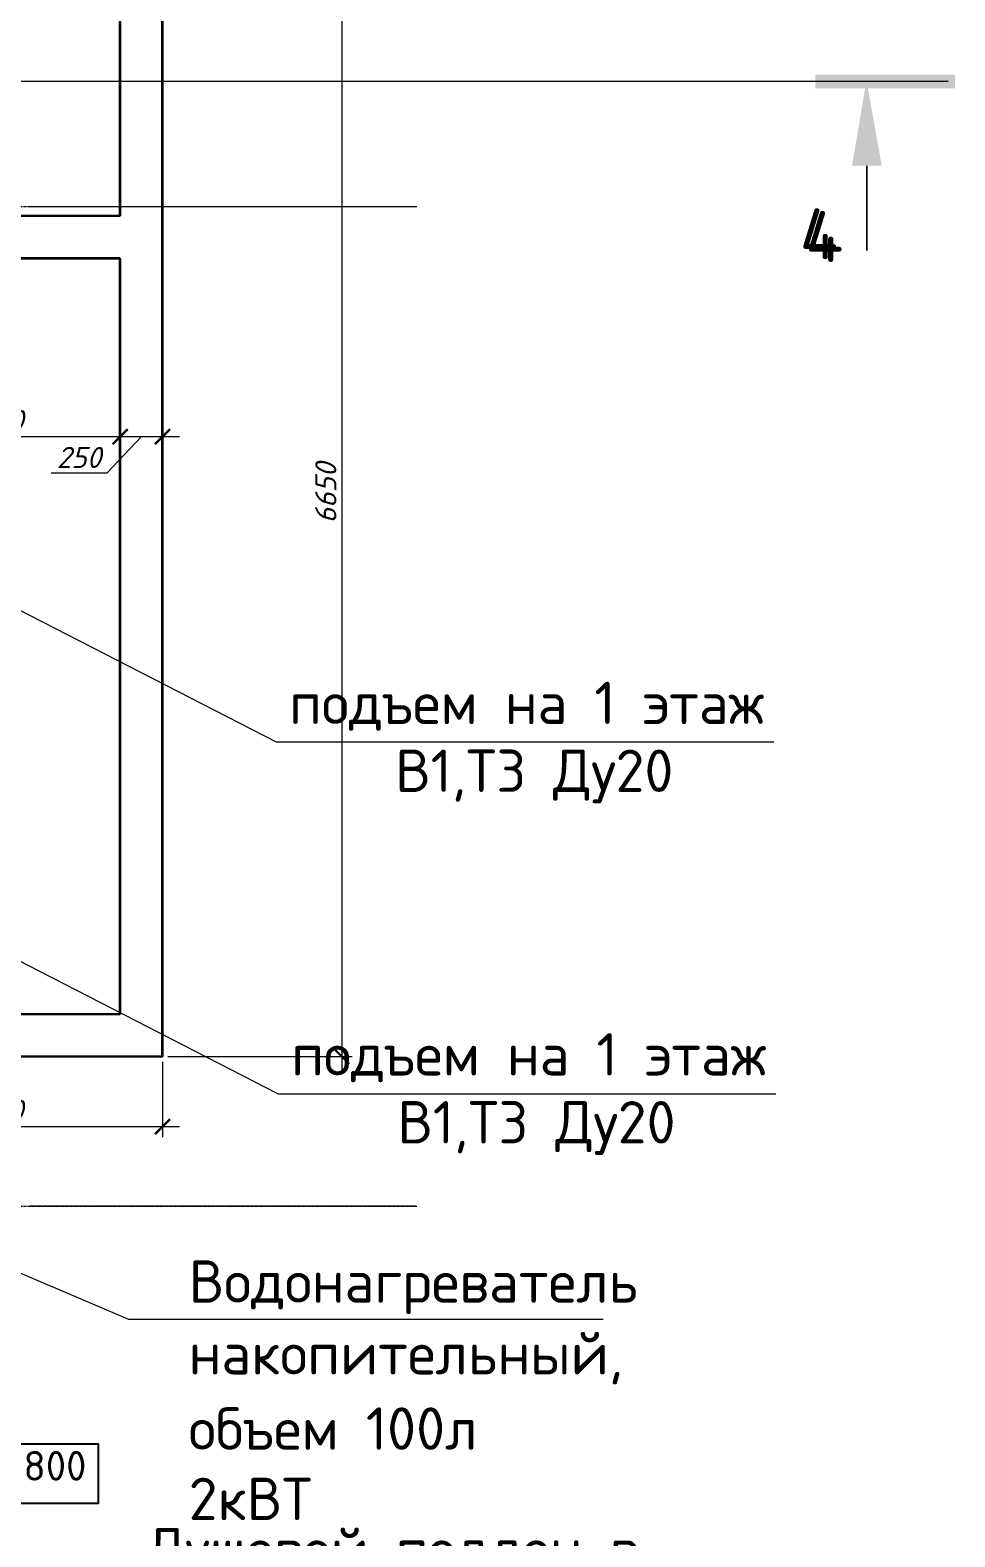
# Model space of a CAD drawing. Header units: millimetres. Extents: x -10178924 to 11692288, y -947381 to 58396.
# Drawn here: x 777976 to 783435, y -794543 to -785650 of the extents above; entities that cross this region are included whole.
import ezdxf

# ---------------------------------------------------------------- set-up
doc = ezdxf.new("R2010")
doc.units = ezdxf.units.MM
doc.linetypes.add('осевая', pattern=[50.8, 31.75, -6.35, 6.35, -6.35])
doc.layers.add('PDF _PDF _Разрезы', color=7, linetype='Continuous')
doc.layers.add('PDF _Отметки', color=7, linetype='Continuous', true_color=0x7f9fff)
doc.layers.add('PDF _Размеры осевые', color=7, linetype='Continuous', true_color=0x5d6970)
for name, color, linetype, lineweight in [('PDF _Разрезы', 7, 'Continuous', 9), ('PDF _Стены', 7, 'Continuous', 9), ('PDF _Текст', 7, 'Continuous', 5), ('Размеры клад.', 7, 'Continuous', 0), ('Размеры осевые', 153, 'Continuous', 9), ('Стены', 7, 'Continuous', 20)]:
    doc.layers.add(name, color=color, linetype=linetype, lineweight=lineweight)
doc.styles.add('GOST 2.304_new', font='isocpeui.ttf')
doc.styles.add('PDF ISOCPEUR', font='isocpeur.ttf')
doc.dimstyles.new('SPDS 1_50', dxfattribs={"dimscale": 50, "dimtxt": 2.5, "dimasz": 1.77, "dimexe": 1.25, "dimexo": 0.625, "dimtad": 1, "dimdec": 0, "dimrnd": 0.001, "dimtxsty": 'GOST 2.304_new', "dimblk": 'ARCHTICK', "dimcen": 2.5, "dimdle": 2, "dimclrt": 256, "dimadec": 0, "dimazin": 2, "dimtfac": 0.75, "dimtdec": 0, "dimtmove": 1, "dimatfit": 3, "dimfxl": 1, "dimtolj": 1, "dimlwd": 9, "dimlwe": 9, "dimarcsym": 0})

# ---------------------------------------------------------------- blocks, each defined once
blk = doc.blocks.new('_ArchTick')
at = {"color": 0, "linetype": 'ByBlock', "const_width": 0.15}
blk.add_lwpolyline([(-0.5, -0.5), (0.5, 0.5)], dxfattribs=at)
blk = doc.blocks.new('*D2655')
at = {"layer": 'Defpoints', "color": 0, "ltscale": 100, "transparency": 16777216}
for p in [(54419.4, -10916.9), (56399.4, -10916.9), (56399.4, -11330.9)]:
    blk.add_point(p, dxfattribs=at)
at = {"layer": 'Размеры клад.', "color": 0, "lineweight": 9, "ltscale": 100, "transparency": 16777216}
for p, q in [((54419.4, -10948.2), (54419.4, -11393.4)), ((56399.4, -10948.2), (56399.4, -11393.4)), ((54319.4, -11330.9), (56499.4, -11330.9))]:
    blk.add_line(p, q, dxfattribs=at)
at = {"layer": 'Размеры клад.', "color": 0, "lineweight": 9, "ltscale": 100, "transparency": 16777216, "xscale": 88.5, "yscale": 88.5, "zscale": 88.5, "rotation": 180}
blk.add_blockref('_ArchTick', (54419.4, -11330.9), dxfattribs=at)
at = {"layer": 'Размеры клад.', "color": 0, "lineweight": 9, "ltscale": 100, "transparency": 16777216, "xscale": 88.5, "yscale": 88.5, "zscale": 88.5}
blk.add_blockref('_ArchTick', (56399.4, -11330.9), dxfattribs=at)
at = {"layer": 'Размеры клад.', "ltscale": 100, "transparency": 16777216, "insert": (55409.4, -11237.1), "char_height": 125, "attachment_point": 5, "style": 'GOST 2.304_new'}
blk.add_mtext('\\A1;1980', dxfattribs=at)
blk = doc.blocks.new('*D2656')
at = {"layer": 'Defpoints', "color": 0, "ltscale": 100, "transparency": 16777216}
for p in [(56399.4, -4266.9), (56399.4, -10916.9), (57457.1, -10916.9)]:
    blk.add_point(p, dxfattribs=at)
at = {"layer": 'Размеры клад.', "color": 0, "lineweight": 9, "ltscale": 100, "transparency": 16777216}
for p, q in [((57457.1, -4166.9), (57457.1, -11016.9)), ((56430.6, -4266.9), (57519.6, -4266.9)), ((56430.6, -10916.9), (57519.6, -10916.9))]:
    blk.add_line(p, q, dxfattribs=at)
at = {"layer": 'Размеры клад.', "color": 0, "lineweight": 9, "ltscale": 100, "transparency": 16777216, "xscale": 88.5, "yscale": 88.5, "zscale": 88.5}
for p, rotation in [((57457.1, -4266.9), 90), ((57457.1, -10916.9), 270)]:
    blk.add_blockref('_ArchTick', p, dxfattribs=dict(at, rotation=rotation))
at = {"layer": 'Размеры клад.', "ltscale": 100, "transparency": 16777216, "insert": (57363.4, -7591.9), "char_height": 125, "attachment_point": 5, "rotation": 90, "style": 'GOST 2.304_new'}
blk.add_mtext('\\A1;6650', dxfattribs=at)
blk = doc.blocks.new('*D2670')
at = {"layer": 'Defpoints', "color": 0, "ltscale": 100, "transparency": 16777216}
for p in [(54669.4, -7158.6), (56149.4, -7258.8), (56149.4, -7442.6)]:
    blk.add_point(p, dxfattribs=at)
at = {"layer": 'Размеры клад.', "color": 0, "lineweight": 9, "ltscale": 100, "transparency": 16777216}
for p, q in [((54669.4, -7189.9), (54669.4, -7321.3)), ((56149.4, -7411.3), (56149.4, -7196.3)), ((54569.4, -7258.8), (56249.4, -7258.8))]:
    blk.add_line(p, q, dxfattribs=at)
at = {"layer": 'Размеры клад.', "color": 0, "lineweight": 9, "ltscale": 100, "transparency": 16777216, "xscale": 88.5, "yscale": 88.5, "zscale": 88.5, "rotation": 180}
blk.add_blockref('_ArchTick', (54669.4, -7258.8), dxfattribs=at)
at = {"layer": 'Размеры клад.', "color": 0, "lineweight": 9, "ltscale": 100, "transparency": 16777216, "xscale": 88.5, "yscale": 88.5, "zscale": 88.5}
blk.add_blockref('_ArchTick', (56149.4, -7258.8), dxfattribs=at)
at = {"layer": 'Размеры клад.', "ltscale": 100, "transparency": 16777216, "insert": (55409.4, -7165.1), "char_height": 125, "attachment_point": 5, "style": 'GOST 2.304_new'}
blk.add_mtext('\\A1;1480', dxfattribs=at)
blk = doc.blocks.new('*D2671')
at = {"layer": 'Defpoints', "color": 0, "ltscale": 100, "transparency": 16777216}
for p in [(56399.4, -7258.8), (56149.4, -7442.6), (56399.4, -7442.6)]:
    blk.add_point(p, dxfattribs=at)
at = {"layer": 'Размеры клад.', "color": 0, "lineweight": 9, "ltscale": 100, "transparency": 16777216}
for p, q in [((56149.4, -7411.3), (56149.4, -7196.3)), ((56399.4, -7411.3), (56399.4, -7196.3)), ((56049.4, -7258.8), (56499.4, -7258.8)), ((56274.4, -7258.8), (56070.2, -7475.5)), ((56070.2, -7475.5), (55742.2, -7475.5))]:
    blk.add_line(p, q, dxfattribs=at)
at = {"layer": 'Размеры клад.', "color": 0, "lineweight": 9, "ltscale": 100, "transparency": 16777216, "xscale": 88.5, "yscale": 88.5, "zscale": 88.5, "rotation": 180}
blk.add_blockref('_ArchTick', (56149.4, -7258.8), dxfattribs=at)
at = {"layer": 'Размеры клад.', "color": 0, "lineweight": 9, "ltscale": 100, "transparency": 16777216, "xscale": 88.5, "yscale": 88.5, "zscale": 88.5}
blk.add_blockref('_ArchTick', (56399.4, -7258.8), dxfattribs=at)
at = {"layer": 'Размеры клад.', "ltscale": 100, "transparency": 16777216, "insert": (55906.2, -7381.8), "char_height": 125, "attachment_point": 5, "style": 'GOST 2.304_new'}
blk.add_mtext('\\A1;250', dxfattribs=at)
blk = doc.blocks.new('A$C5282721b')
at = {"layer": 'PDF _Разрезы', "color": 18, "lineweight": 9, "true_color": 0x000000, "transparency": 33554687}
for points in [[(-3851.775, -5161.054), (61037.167, -5161.054)], [(60555.825, -5660.591), (60555.825, -6160.127)]]:
    blk.add_lwpolyline(points, dxfattribs=at)
at = {"layer": 'PDF _Разрезы', "color": 18, "true_color": 0x000000, "transparency": 33554559}
for points in [[(61076.528, -5122.954), (60255.256, -5122.954), (61076.528, -5203.388)], [(60255.256, -5122.954), (61076.528, -5203.388), (60255.256, -5203.388)], [(60555.825, -5161.054), (60644.725, -5660.591), (60471.157, -5660.591)]]:
    blk.add_solid(points, dxfattribs=at)
at = {"layer": 'Размеры осевые', "color": 251, "linetype": 'осевая', "ltscale": 0.5, "transparency": 33554687}
for p, q in [((-9750, -5900), (57900, -5900)), ((-9750, -11800), (57900, -11800))]:
    blk.add_line(p, q, dxfattribs=at)
at = {"layer": 'Стены', "color": 18, "lineweight": 30, "true_color": 0x000000, "transparency": 33554687}
for p, q in [((56149.391, -5956.82), (56149.391, -4016.943)), ((56399.391, -10916.943), (56399.391, -4266.943)), ((56149.391, -5956.82), (54669.391, -5956.82)), ((56149.391, -6206.82), (54669.391, -6206.82)), ((56149.391, -10666.943), (56149.391, -6206.82)), ((56149.391, -10666.943), (54669.391, -10666.943)), ((56399.391, -10916.943), (54419.391, -10916.943))]:
    blk.add_line(p, q, dxfattribs=at)
at = {"layer": 'PDF _Текст', "color": 18, "true_color": 0x000000, "transparency": 33554687, "insert": (60192.996, -6228.439), "char_height": 300, "attachment_point": 7, "style": 'PDF ISOCPEUR'}
blk.add_mtext('4', dxfattribs=at)
at = {"layer": 'Размеры клад.', "color": 18, "ltscale": 100, "true_color": 0x000000, "transparency": 33554687}
dim = blk.add_linear_dim(base=(57457.129, -10916.943), p1=(56399.391, -4266.943), p2=(56399.391, -10916.943), angle=90, dimstyle='SPDS 1_50', dxfattribs=at)
dim.commit()
dim.dimension.update_dxf_attribs({"geometry": '*D2656', "text_midpoint": (57363.379, -7591.943)})
for base, p1, p2, picture, middle in [((56149.391, -7258.84), (54669.391, -7158.628), (56149.391, -7442.561), '*D2670', (55409.391, -7165.09)), ((56399.391, -11330.862), (54419.391, -10916.943), (56399.391, -10916.943), '*D2655', (55409.391, -11237.112))]:
    dim = blk.add_linear_dim(base=base, p1=p1, p2=p2, dimstyle='SPDS 1_50', dxfattribs=at)
    dim.commit()
    dim.dimension.update_dxf_attribs({"geometry": picture, "text_midpoint": middle})
dim = blk.add_linear_dim(base=(56399.391, -7258.84), p1=(56149.391, -7442.561), p2=(56399.391, -7442.561), dimstyle='SPDS 1_50', dxfattribs=at)
dim.commit()
dim.dimension.update_dxf_attribs({"geometry": '*D2671', "text_midpoint": (56038.958, -7475.535), "dimtype": 128})

msp = doc.modelspace()

# ---------------------------------------------------------------- linework, layer by layer
at = {"layer": 'PDF _PDF _Разрезы', "lineweight": 9}
for points in [[(718506.2, -785950.9), (783388.3, -785950.9)], [(782912.6, -786450.4), (782912.6, -786950)]]:
    msp.add_lwpolyline(points, dxfattribs=at)
at = {"layer": 'PDF _PDF _Разрезы', "transparency": 33554559}
for points in [[(783433.3, -785912.8), (782612, -785912.8), (783433.3, -785993.2)], [(782612, -785912.8), (783433.3, -785993.2), (782612, -785993.2)], [(782912.6, -785950.9), (783001.5, -786450.4), (782827.9, -786450.4)]]:
    msp.add_solid(points, dxfattribs=at)
at = {"layer": 'PDF _Отметки', "lineweight": 25}
msp.add_lwpolyline([(777565.8, -794345.7), (777565.8, -793994.3), (778378.6, -793994.3), (778378.6, -794345.7)], close=True, dxfattribs=at)
at = {"layer": 'PDF _Размеры осевые', "lineweight": 9}
for points in [[(777976.5, -786691.8), (777980.7, -786691.8), (777997.6, -786691.8)], [(778001.9, -786691.8), (778006.1, -786691.8), (778023, -786691.8)], [(778027.3, -786691.8), (778031.5, -786691.8), (778048.4, -786691.8)], [(778052.7, -786691.8), (778056.9, -786691.8), (778073.8, -786691.8)], [(778078.1, -786691.8), (778082.3, -786691.8), (778099.2, -786691.8)], [(778103.5, -786691.8), (778107.7, -786691.8), (778124.6, -786691.8)], [(778128.9, -786691.8), (778133.1, -786691.8), (778150, -786691.8)], [(778154.3, -786691.8), (778158.5, -786691.8), (778175.4, -786691.8)], [(778179.7, -786691.8), (778183.9, -786691.8), (778200.8, -786691.8)], [(778205.1, -786691.8), (778209.3, -786691.8), (778226.2, -786691.8)], [(778230.5, -786691.8), (778234.7, -786691.8), (778251.6, -786691.8)], [(778255.9, -786691.8), (778260.1, -786691.8), (778277, -786691.8)], [(778281.3, -786691.8), (778285.5, -786691.8), (778302.4, -786691.8)], [(778306.7, -786691.8), (778310.9, -786691.8), (778327.8, -786691.8)], [(778332.1, -786691.8), (778336.3, -786691.8), (778353.2, -786691.8)], [(778357.5, -786691.8), (778361.7, -786691.8), (778378.6, -786691.8)], [(778382.9, -786691.8), (778387.1, -786691.8), (778404, -786691.8)], [(778408.3, -786691.8), (778412.5, -786691.8), (778429.4, -786691.8)], [(778433.7, -786691.8), (778437.9, -786691.8), (778454.8, -786691.8)], [(778459.1, -786691.8), (778463.3, -786691.8), (778480.3, -786691.8)], [(778484.5, -786691.8), (778488.7, -786691.8), (778505.7, -786691.8)], [(778509.9, -786691.8), (778514.1, -786691.8), (778531, -786691.8)], [(778535.3, -786691.8), (778539.5, -786691.8), (778556.4, -786691.8)], [(778560.7, -786691.8), (778564.9, -786691.8), (778581.8, -786691.8)], [(778586.1, -786691.8), (778590.3, -786691.8), (778607.3, -786691.8)], [(778611.5, -786691.8), (778615.7, -786691.8), (778632.7, -786691.8)], [(778636.9, -786691.8), (778641.1, -786691.8), (778658, -786691.8)], [(778662.3, -786691.8), (778666.5, -786691.8), (778683.5, -786691.8)], [(778687.7, -786691.8), (778691.9, -786691.8), (778708.9, -786691.8)], [(778713.1, -786691.8), (778717.3, -786691.8), (778734.3, -786691.8)], [(778738.5, -786691.8), (778742.7, -786691.8), (778759.7, -786691.8)], [(778763.9, -786691.8), (778768.1, -786691.8), (778785, -786691.8)], [(778789.3, -786691.8), (778793.5, -786691.8), (778810.5, -786691.8)], [(778814.7, -786691.8), (778818.9, -786691.8), (778835.9, -786691.8)], [(778840.1, -786691.8), (778844.3, -786691.8), (778861.3, -786691.8)], [(778865.5, -786691.8), (778869.7, -786691.8), (778886.7, -786691.8)], [(778890.9, -786691.8), (778895.1, -786691.8), (778912.1, -786691.8)], [(778916.3, -786691.8), (778920.5, -786691.8), (778937.5, -786691.8)], [(778941.7, -786691.8), (778945.9, -786691.8), (778962.9, -786691.8)], [(778967.1, -786691.8), (778971.3, -786691.8), (778988.3, -786691.8)], [(778992.5, -786691.8), (778996.7, -786691.8), (779013.7, -786691.8)], [(779017.9, -786691.8), (779022.1, -786691.8), (779039.1, -786691.8)], [(779043.3, -786691.8), (779047.5, -786691.8), (779064.5, -786691.8)], [(779068.7, -786691.8), (779072.9, -786691.8), (779089.9, -786691.8)], [(779094.1, -786691.8), (779098.3, -786691.8), (779115.3, -786691.8)], [(779119.5, -786691.8), (779123.7, -786691.8), (779140.7, -786691.8)], [(779144.9, -786691.8), (779149.1, -786691.8), (779166.1, -786691.8)], [(779170.3, -786691.8), (779174.5, -786691.8), (779191.5, -786691.8)], [(779195.7, -786691.8), (779199.9, -786691.8), (779216.9, -786691.8)], [(779221.1, -786691.8), (779225.3, -786691.8), (779242.3, -786691.8)], [(779246.5, -786691.8), (779250.7, -786691.8), (779267.7, -786691.8)], [(779271.9, -786691.8), (779276.1, -786691.8), (779293.1, -786691.8)], [(779297.3, -786691.8), (779301.5, -786691.8), (779318.5, -786691.8)], [(779322.7, -786691.8), (779326.9, -786691.8), (779343.9, -786691.8)], [(779348.1, -786691.8), (779352.3, -786691.8), (779369.3, -786691.8)], [(779373.5, -786691.8), (779377.7, -786691.8), (779394.7, -786691.8)], [(779398.9, -786691.8), (779403.1, -786691.8), (779420.1, -786691.8)], [(779424.3, -786691.8), (779428.5, -786691.8), (779445.5, -786691.8)], [(779449.7, -786691.8), (779453.9, -786691.8), (779470.9, -786691.8)], [(779475.1, -786691.8), (779479.3, -786691.8), (779496.3, -786691.8)], [(779500.5, -786691.8), (779504.7, -786691.8), (779521.7, -786691.8)], [(779525.9, -786691.8), (779530.1, -786691.8), (779547.1, -786691.8)], [(779551.3, -786691.8), (779555.5, -786691.8), (779572.5, -786691.8)], [(779576.7, -786691.8), (779580.9, -786691.8), (779597.9, -786691.8)], [(779602.1, -786691.8), (779606.3, -786691.8), (779623.3, -786691.8)], [(779627.5, -786691.8), (779631.7, -786691.8), (779648.7, -786691.8)], [(779652.9, -786691.8), (779657.1, -786691.8), (779674.1, -786691.8)], [(779678.3, -786691.8), (779682.5, -786691.8), (779699.5, -786691.8)], [(779703.7, -786691.8), (779707.9, -786691.8), (779724.9, -786691.8)], [(779729.1, -786691.8), (779733.3, -786691.8), (779750.3, -786691.8)], [(779754.5, -786691.8), (779758.7, -786691.8), (779775.7, -786691.8)], [(779779.9, -786691.8), (779784.1, -786691.8), (779801.1, -786691.8)], [(779805.3, -786691.8), (779809.5, -786691.8), (779826.5, -786691.8)], [(779830.7, -786691.8), (779834.9, -786691.8), (779851.9, -786691.8)], [(779856.1, -786691.8), (779860.3, -786691.8), (779877.3, -786691.8)], [(779881.5, -786691.8), (779885.7, -786691.8), (779902.7, -786691.8)], [(779906.9, -786691.8), (779911.1, -786691.8), (779928.1, -786691.8)], [(779932.3, -786691.8), (779936.5, -786691.8), (779953.5, -786691.8)], [(779957.7, -786691.8), (779961.9, -786691.8), (779978.9, -786691.8)], [(779983.1, -786691.8), (779987.3, -786691.8), (780004.3, -786691.8)], [(780008.5, -786691.8), (780012.7, -786691.8), (780029.7, -786691.8)], [(780033.9, -786691.8), (780038.1, -786691.8), (780055.1, -786691.8)], [(780059.3, -786691.8), (780063.5, -786691.8), (780080.5, -786691.8)], [(780084.7, -786691.8), (780088.9, -786691.8), (780105.9, -786691.8)], [(780110.1, -786691.8), (780114.3, -786691.8), (780131.3, -786691.8)], [(780135.5, -786691.8), (780139.7, -786691.8), (780156.7, -786691.8)], [(780160.9, -786691.8), (780165.1, -786691.8), (780182.1, -786691.8)], [(780186.3, -786691.8), (780190.5, -786691.8), (780207.5, -786691.8)], [(780211.7, -786691.8), (780215.9, -786691.8), (780232.9, -786691.8)], [(780237.1, -786691.8), (780241.3, -786691.8), (780254, -786691.8)], [(777976.5, -792588.8), (777980.7, -792588.8), (777997.6, -792588.8)], [(778001.9, -792588.8), (778006.1, -792588.8), (778023, -792588.8)], [(778027.3, -792588.8), (778031.5, -792588.8), (778048.4, -792588.8)], [(778052.7, -792588.8), (778056.9, -792588.8), (778073.8, -792588.8)], [(778078.1, -792588.8), (778082.3, -792588.8), (778099.2, -792588.8)], [(778103.5, -792588.8), (778107.7, -792588.8), (778124.6, -792588.8)], [(778128.9, -792588.8), (778133.1, -792588.8), (778150, -792588.8)], [(778154.3, -792588.8), (778158.5, -792588.8), (778175.4, -792588.8)], [(778179.7, -792588.8), (778183.9, -792588.8), (778200.8, -792588.8)], [(778205.1, -792588.8), (778209.3, -792588.8), (778226.2, -792588.8)], [(778230.5, -792588.8), (778234.7, -792588.8), (778251.6, -792588.8)], [(778255.9, -792588.8), (778260.1, -792588.8), (778277, -792588.8)], [(778281.3, -792588.8), (778285.5, -792588.8), (778302.4, -792588.8)], [(778306.7, -792588.8), (778310.9, -792588.8), (778327.8, -792588.8)], [(778332.1, -792588.8), (778336.3, -792588.8), (778353.2, -792588.8)], [(778357.5, -792588.8), (778361.7, -792588.8), (778378.6, -792588.8)], [(778382.9, -792588.8), (778387.1, -792588.8), (778404, -792588.8)], [(778408.3, -792588.8), (778412.5, -792588.8), (778429.4, -792588.8)], [(778433.7, -792588.8), (778437.9, -792588.8), (778454.8, -792588.8)], [(778459.1, -792588.8), (778463.3, -792588.8), (778480.3, -792588.8)], [(778484.5, -792588.8), (778488.7, -792588.8), (778505.7, -792588.8)], [(778509.9, -792588.8), (778514.1, -792588.8), (778531, -792588.8)], [(778535.3, -792588.8), (778539.5, -792588.8), (778556.4, -792588.8)], [(778560.7, -792588.8), (778564.9, -792588.8), (778581.8, -792588.8)], [(778586.1, -792588.8), (778590.3, -792588.8), (778607.3, -792588.8)], [(778611.5, -792588.8), (778615.7, -792588.8), (778632.7, -792588.8)], [(778636.9, -792588.8), (778641.1, -792588.8), (778658, -792588.8)], [(778662.3, -792588.8), (778666.5, -792588.8), (778683.5, -792588.8)], [(778687.7, -792588.8), (778691.9, -792588.8), (778708.9, -792588.8)], [(778713.1, -792588.8), (778717.3, -792588.8), (778734.3, -792588.8)], [(778738.5, -792588.8), (778742.7, -792588.8), (778759.7, -792588.8)], [(778763.9, -792588.8), (778768.1, -792588.8), (778785, -792588.8)], [(778789.3, -792588.8), (778793.5, -792588.8), (778810.5, -792588.8)], [(778814.7, -792588.8), (778818.9, -792588.8), (778835.9, -792588.8)], [(778840.1, -792588.8), (778844.3, -792588.8), (778861.3, -792588.8)], [(778865.5, -792588.8), (778869.7, -792588.8), (778886.7, -792588.8)], [(778890.9, -792588.8), (778895.1, -792588.8), (778912.1, -792588.8)], [(778916.3, -792588.8), (778920.5, -792588.8), (778937.5, -792588.8)], [(778941.7, -792588.8), (778945.9, -792588.8), (778962.9, -792588.8)], [(778967.1, -792588.8), (778971.3, -792588.8), (778988.3, -792588.8)], [(778992.5, -792588.8), (778996.7, -792588.8), (779013.7, -792588.8)], [(779017.9, -792588.8), (779022.1, -792588.8), (779039.1, -792588.8)], [(779043.3, -792588.8), (779047.5, -792588.8), (779064.5, -792588.8)], [(779068.7, -792588.8), (779072.9, -792588.8), (779089.9, -792588.8)], [(779094.1, -792588.8), (779098.3, -792588.8), (779115.3, -792588.8)], [(779119.5, -792588.8), (779123.7, -792588.8), (779140.7, -792588.8)], [(779144.9, -792588.8), (779149.1, -792588.8), (779166.1, -792588.8)], [(779170.3, -792588.8), (779174.5, -792588.8), (779191.5, -792588.8)], [(779195.7, -792588.8), (779199.9, -792588.8), (779216.9, -792588.8)], [(779221.1, -792588.8), (779225.3, -792588.8), (779242.3, -792588.8)], [(779246.5, -792588.8), (779250.7, -792588.8), (779267.7, -792588.8)], [(779271.9, -792588.8), (779276.1, -792588.8), (779293.1, -792588.8)], [(779297.3, -792588.8), (779301.5, -792588.8), (779318.5, -792588.8)], [(779322.7, -792588.8), (779326.9, -792588.8), (779343.9, -792588.8)], [(779348.1, -792588.8), (779352.3, -792588.8), (779369.3, -792588.8)], [(779373.5, -792588.8), (779377.7, -792588.8), (779394.7, -792588.8)], [(779398.9, -792588.8), (779403.1, -792588.8), (779420.1, -792588.8)], [(779424.3, -792588.8), (779428.5, -792588.8), (779445.5, -792588.8)], [(779449.7, -792588.8), (779453.9, -792588.8), (779470.9, -792588.8)], [(779475.1, -792588.8), (779479.3, -792588.8), (779496.3, -792588.8)], [(779500.5, -792588.8), (779504.7, -792588.8), (779521.7, -792588.8)], [(779525.9, -792588.8), (779530.1, -792588.8), (779547.1, -792588.8)], [(779551.3, -792588.8), (779555.5, -792588.8), (779572.5, -792588.8)], [(779576.7, -792588.8), (779580.9, -792588.8), (779597.9, -792588.8)], [(779602.1, -792588.8), (779606.3, -792588.8), (779623.3, -792588.8)], [(779627.5, -792588.8), (779631.7, -792588.8), (779648.7, -792588.8)], [(779652.9, -792588.8), (779657.1, -792588.8), (779674.1, -792588.8)], [(779678.3, -792588.8), (779682.5, -792588.8), (779699.5, -792588.8)], [(779703.7, -792588.8), (779707.9, -792588.8), (779724.9, -792588.8)], [(779729.1, -792588.8), (779733.3, -792588.8), (779750.3, -792588.8)], [(779754.5, -792588.8), (779758.7, -792588.8), (779775.7, -792588.8)], [(779779.9, -792588.8), (779784.1, -792588.8), (779801.1, -792588.8)], [(779805.3, -792588.8), (779809.5, -792588.8), (779826.5, -792588.8)], [(779830.7, -792588.8), (779834.9, -792588.8), (779851.9, -792588.8)], [(779856.1, -792588.8), (779860.3, -792588.8), (779877.3, -792588.8)], [(779881.5, -792588.8), (779885.7, -792588.8), (779902.7, -792588.8)], [(779906.9, -792588.8), (779911.1, -792588.8), (779928.1, -792588.8)], [(779932.3, -792588.8), (779936.5, -792588.8), (779953.5, -792588.8)], [(779957.7, -792588.8), (779961.9, -792588.8), (779978.9, -792588.8)], [(779983.1, -792588.8), (779987.3, -792588.8), (780004.3, -792588.8)], [(780008.5, -792588.8), (780012.7, -792588.8), (780029.7, -792588.8)], [(780033.9, -792588.8), (780038.1, -792588.8), (780055.1, -792588.8)], [(780059.3, -792588.8), (780063.5, -792588.8), (780080.5, -792588.8)], [(780084.7, -792588.8), (780088.9, -792588.8), (780105.9, -792588.8)], [(780110.1, -792588.8), (780114.3, -792588.8), (780131.3, -792588.8)], [(780135.5, -792588.8), (780139.7, -792588.8), (780156.7, -792588.8)], [(780160.9, -792588.8), (780165.1, -792588.8), (780182.1, -792588.8)], [(780186.3, -792588.8), (780190.5, -792588.8), (780207.5, -792588.8)], [(780211.7, -792588.8), (780215.9, -792588.8), (780232.9, -792588.8)], [(780237.1, -792588.8), (780241.3, -792588.8), (780254, -792588.8)]]:
    msp.add_lwpolyline(points, dxfattribs=at)
at = {"layer": 'PDF _Стены', "color": 251, "lineweight": 30, "true_color": 0x545454}
for points in [[(778505.7, -784808), (778505.7, -786746.8), (777024, -786746.8)], [(776774.3, -791708.3), (778755.4, -791708.3), (778755.4, -785057.9)], [(778505.7, -786996.6), (777024, -786996.6)], [(777024, -791458.5), (778505.7, -791458.5), (778505.7, -786996.7)]]:
    msp.add_lwpolyline(points, dxfattribs=at)
at = {"layer": 'PDF _Текст'}
for points in [[(773044.6, -786573.2), (779428.3, -789849.7), (779529.9, -789849.7), (782366.1, -789849.7)], [(773057.3, -788647.6), (779441, -791928.3), (779542.6, -791928.3), (782378.8, -791928.3)], [(771969.3, -790451), (778556.2, -793257.6), (778657.8, -793257.6), (781358.6, -793257.6)]]:
    msp.add_lwpolyline(points, dxfattribs=at)

# ---------------------------------------------------------------- block references
msp.add_blockref('A$C5282721b', (722358.6, -780790.4))

# ---------------------------------------------------------------- texts
at = {"layer": 'PDF _Текст', "attachment_point": 4, "style": 'PDF ISOCPEUR'}
for s, insert, char_height in [('4', (782518.9, -786852.7), 300), ('подъем на 1 этаж', (779504.7, -789640.4), 249.994), ('В1,Т3 Ду20', (780131.3, -790055.2), 249.99), ('подъем на 1 этаж', (779517.4, -791714.7), 249.994), ('В1,Т3 Ду20', (780144, -792129.6), 249.99), ('Водонагреватель', (778912.1, -793069.4), 249.994), ('накопительный,', (778912.1, -793488.5), 249.994), ('объем 100л', (778912.1, -793903.4), 249.99), ('2кВТ', (778912.1, -794318.2), 249.99), ('Душевой поддон в', (778666.5, -794648.4), 249.994)]:
    msp.add_mtext(s, dxfattribs=dict(at, insert=insert, char_height=char_height))
at = {"layer": 'PDF _Текст', "color": 161, "true_color": 0x7f9fff, "insert": (777637.8, -794143.6), "char_height": 175, "attachment_point": 4, "style": 'PDF ISOCPEUR'}
msp.add_mtext('-0,800', dxfattribs=at)

doc.saveas('drawing.dxf')
